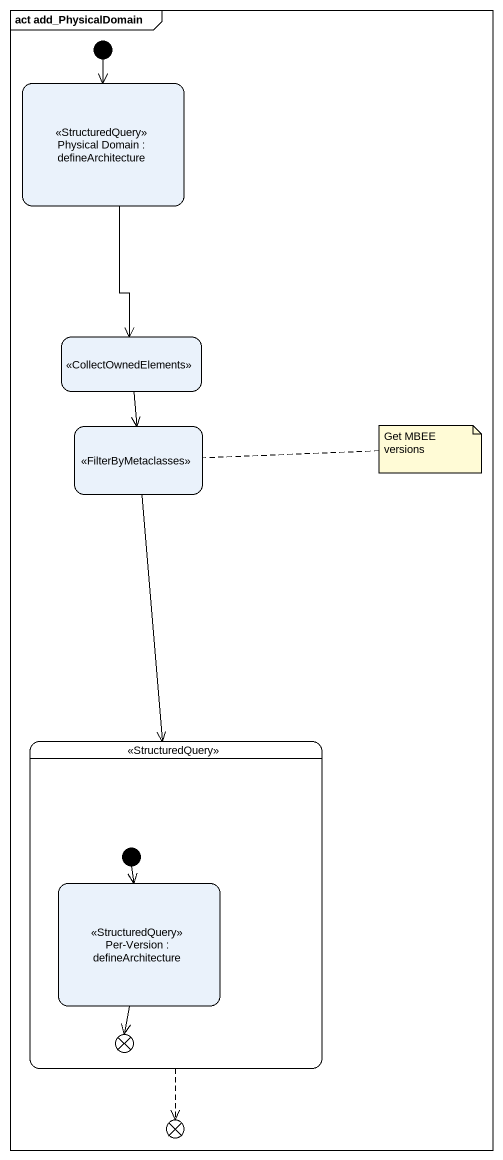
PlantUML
@startuml
mainframe act add_PhysicalDomain
hide empty description
state "Physical Domain : defineArchitecture" as Physical_Domain <<StructuredQuery>>
state " " as state1 <<CollectOwnedElements>>
state " " as state2 <<FilterByMetaclasses>>
state " " as state3 <<StructuredQuery>> {
  state "Per-Version : defineArchitecture" as Per_Version <<StructuredQuery>>
  state flowfinal1 <<end>>
  [*] --> Per_Version
}
state flowfinal2 <<end>>
[*] --> Physical_Domain
Physical_Domain --> state1
state1 --> state2
state2 --> state3
state3 -[dashed]-> flowfinal2
Per_Version --> flowfinal1
note right of state2 : Get MBEE versions
@enduml
